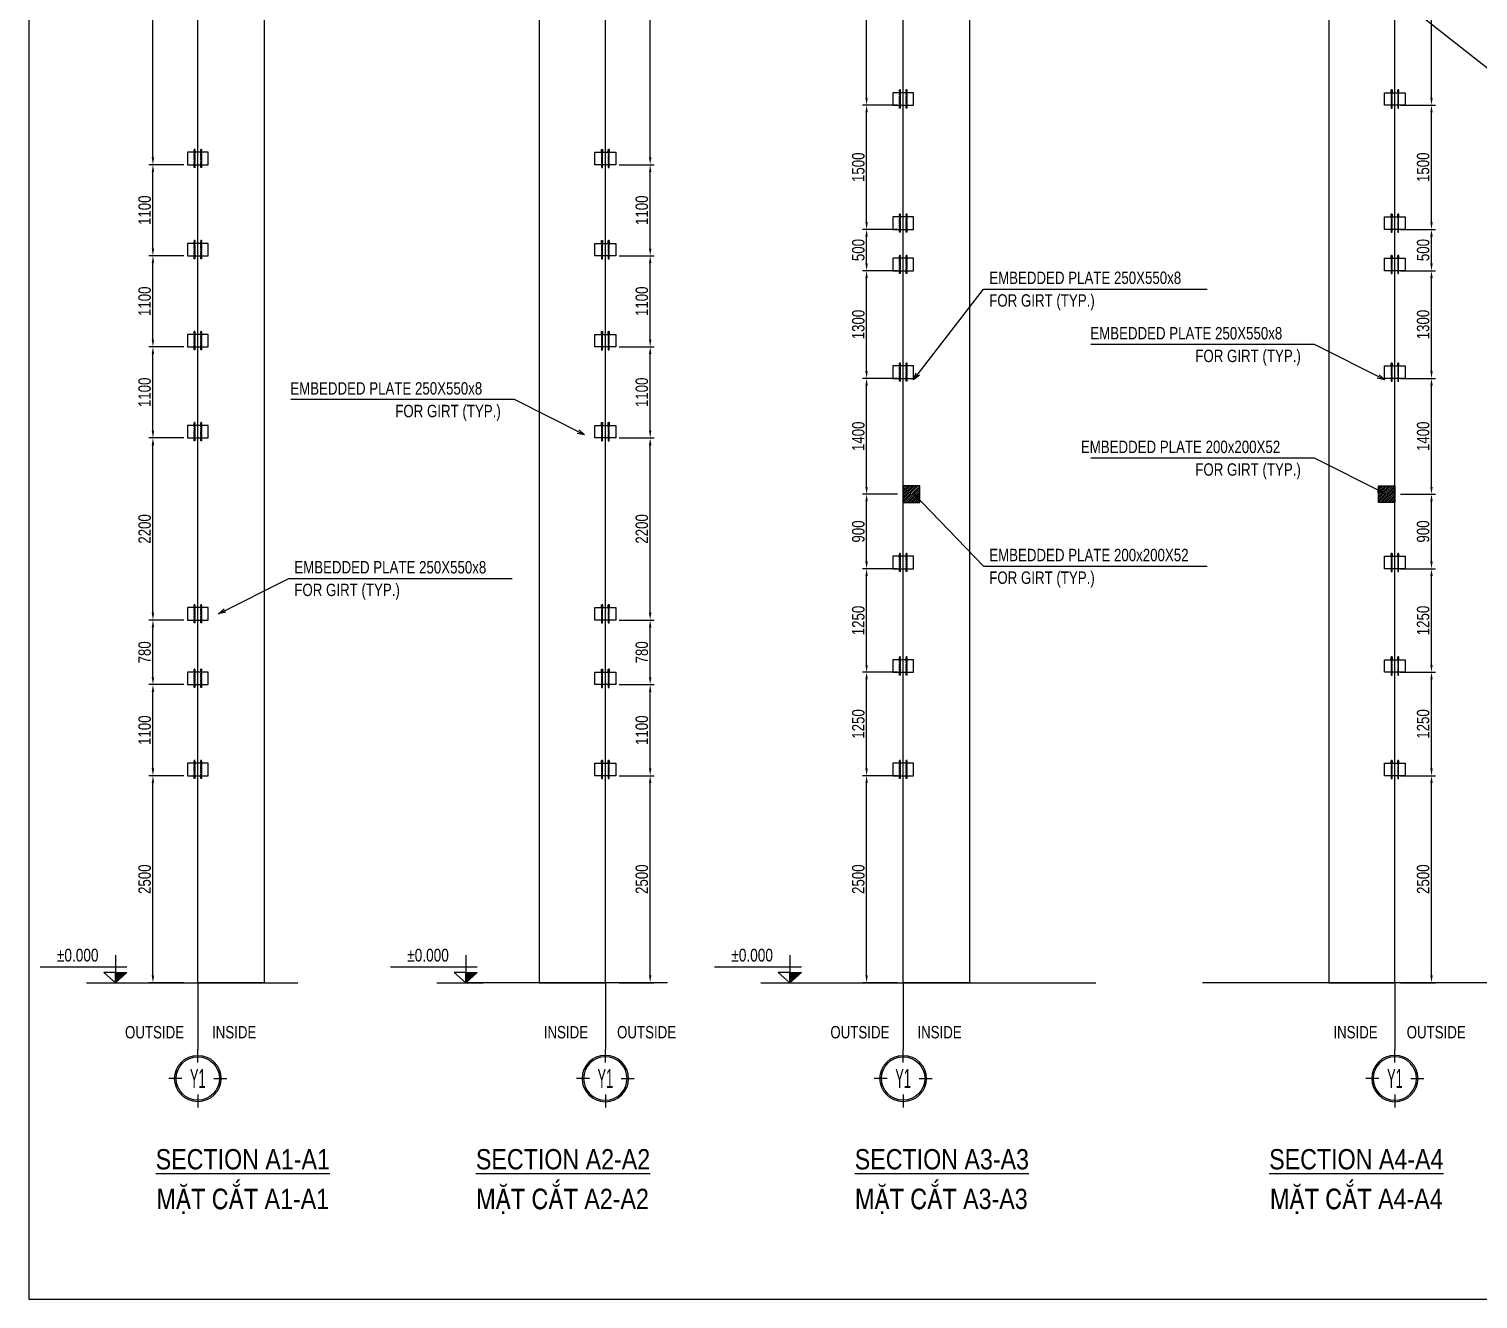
# Model space of a CAD drawing. Header units: millimetres. Extents: x -9238 to 1183474, y -200395 to 125651.
# Drawn here: x 1088140 to 1105646, y -200395 to -185054 of the extents above; entities that cross this region are included whole.
import ezdxf
from ezdxf.enums import TextEntityAlignment as Align

# ---------------------------------------------------------------- set-up
doc = ezdxf.new("R2010")
doc.units = ezdxf.units.MM
doc.header["$LTSCALE"] = 5
doc.header["$PDMODE"] = 35
doc.header["$PDSIZE"] = 5
doc.linetypes.add('CENTER', pattern=[2, 1.25, -0.25, 0.25, -0.25])
doc.linetypes.add('HIDDEN', pattern=[0.375, 0.25, -0.125])
for name, color, linetype in [('10_Steel_QHP', 7, 'Continuous'), ('18_Steel plate_QHP', 140, 'Continuous'), ('1_Gridline_QHP', 251, 'CENTER'), ('23_Rc_QHP', 54, 'Continuous'), ('2_Hidden_QHP', 8, 'HIDDEN'), ('3_Text title_QHP', 10, 'Continuous'), ('4_Text data_QHP', 255, 'Continuous'), ('6_Dim_QHP', 251, 'Continuous'), ('9_Dim_QHP', 7, 'Continuous')]:
    doc.layers.add(name, color=color, linetype=linetype)
doc.styles.add('QHP drawing text', font='Vhelvcb.ttf')
doc.styles.add('VNI', font='vn_vni.shx', dxfattribs={"width": 0.8})
doc.dimstyles.new('QHP 1-50', dxfattribs={"dimscale": 50, "dimtxt": 3, "dimasz": 1.75, "dimexe": 1, "dimexo": 1, "dimgap": 0.5, "dimtad": 1, "dimdec": 0, "dimzin": 0, "dimdsep": 46, "dimtxsty": 'VNI', "dimcen": 4, "dimdle": 1, "dimclrd": 251, "dimclre": 251, "dimclrt": 255, "dimazin": 0, "dimtfac": 1, "dimtdec": 0, "dimtix": 1, "dimtmove": 2, "dimatfit": 3, "dimldrblk": 'OPEN30', "dimfxl": 7.5, "dimfxlon": 1, "dimtolj": 1, "dimtzin": 0, "dimarcsym": 0})

# ---------------------------------------------------------------- blocks, each defined once
blk = doc.blocks.new('Khunug Model')
at = {"layer": 'Defpoints'}
blk.add_lwpolyline([(0, -574.23), (731.17, -574.23), (731.17, 0), (0, 0)], close=True, dxfattribs=at)
at = {"layer": 'Defpoints', "style": 'VNI', "width": 0.8}
blk.add_attdef('X', (52.73, 16.26), '', height=22, dxfattribs=at)
blk = doc.blocks.new('*U3')
blk.add_hatch(color=1).paths.add_polyline_path([(-1, 1.75), (-3, 0), (-3, 1.75)])
at = {"color": 1}
for p, q in [((-16, 2.75), (-3, 2.75)), ((-3, 4.75), (-3, 1.75)), ((-3, 2.75), (-1, 2.75)), ((-8, 0), (0, 0))]:
    blk.add_line(p, q, dxfattribs=at)
blk.add_lwpolyline([(-3, 1.75), (-5, 1.75), (-3, 0)], dxfattribs=at)
blk.add_lwpolyline([(-1, 1.75), (-3, 0), (-3, 1.75)], close=True, dxfattribs=at)
at = {"layer": '4_Text data_QHP', "style": 'VNI', "width": 0.8}
for tag, p in [('CODE', (-9.5, 4.75)), ('(C.H)', (-12.5, 0.75))]:
    blk.add_attdef(tag, text='', height=2.2, dxfattribs=at).set_placement(p, align=Align.MIDDLE_CENTER)
blk = doc.blocks.new('QHP_GRIDLINE_TAG')
at = {"layer": '3_Text title_QHP', "color": 7}
blk.add_circle((0, 0), 3.75, dxfattribs=at)
at = {"layer": '6_Dim_QHP'}
for p, q in [((0, 2.75), (0, 5)), ((-2.75, 0), (-5, 0)), ((2.75, 0), (5, 0)), ((0, -2.75), (0, -5))]:
    blk.add_line(p, q, dxfattribs=at)
blk.add_circle((0, 0), 4, dxfattribs=at)
at = {"layer": '3_Text title_QHP', "style": 'VNI', "width": 0.5}
blk.add_attdef('SYMBOL', text='', height=3.3, dxfattribs=at).set_placement((0, 0), align=Align.MIDDLE_CENTER)
blk = doc.blocks.new('A$C7a43958b')
at = {"color": 6}
for points in [[(-45, 150), (-35, 150), (-35, 185), (-45, 185)], [(35, 150), (45, 150), (45, 185), (35, 185)], [(-45, 0), (-35, 0), (-35, -35), (-45, -35)], [(35, 0), (45, 0), (45, -35), (35, -35)]]:
    blk.add_lwpolyline(points, close=True, dxfattribs=at)
at = {"layer": '18_Steel plate_QHP'}
blk.add_lwpolyline([(-125, 0), (125, 0), (125, 150), (-125, 150)], close=True, dxfattribs=at)
at = {"layer": '1_Gridline_QHP'}
for p, q in [((-40, 190), (-40, -40)), ((40, 190), (40, -40))]:
    blk.add_line(p, q, dxfattribs=at)
at = {"layer": '2_Hidden_QHP'}
for points in [[(-45, -35), (-45, 185), (-35, 185), (-35, -35)], [(35, -35), (35, 185), (45, 185), (45, -35)]]:
    blk.add_lwpolyline(points, close=True, dxfattribs=at)
blk = doc.blocks.new('*D11')
at = {"layer": '9_Dim_QHP', "color": 251, "lineweight": -2, "transparency": 16777216}
for p, q in [((1090013, -194074), (1089588, -194074)), ((1089638, -196486), (1089638, -194161)), ((1090013, -196574), (1089588, -196574))]:
    blk.add_line(p, q, dxfattribs=at)
at = {"layer": '9_Dim_QHP', "color": 251, "transparency": 16777216}
for points in [[(1089623, -194161), (1089653, -194161), (1089638, -194074)], [(1089623, -196486), (1089653, -196486), (1089638, -196574)]]:
    blk.add_solid(points, dxfattribs=at)
at = {"layer": 'Defpoints', "color": 0, "transparency": 16777216}
for p in [(1089638, -194074), (1090180, -194074), (1090180, -196574)]:
    blk.add_point(p, dxfattribs=at)
at = {"layer": '9_Dim_QHP', "color": 255, "transparency": 16777216, "insert": (1089538, -195324), "char_height": 150, "attachment_point": 5, "rotation": 90, "style": 'VNI'}
blk.add_mtext('\\A1;2500', dxfattribs=at)
blk = doc.blocks.new('_Open30')
at = {"lineweight": -2}
for p, q in [((-1, 0.27), (0, 0)), ((0, 0), (-1, -0.27)), ((0, 0), (-1, 0))]:
    blk.add_line(p, q, dxfattribs=at)
blk = doc.blocks.new('*D12')
at = {"layer": '9_Dim_QHP', "color": 251, "lineweight": -2, "transparency": 16777216}
for p, q in [((1090013, -192974), (1089588, -192974)), ((1089638, -193986), (1089638, -193061)), ((1090013, -194074), (1089588, -194074))]:
    blk.add_line(p, q, dxfattribs=at)
at = {"layer": '9_Dim_QHP', "color": 251, "transparency": 16777216}
for points in [[(1089623, -193061), (1089653, -193061), (1089638, -192974)], [(1089623, -193986), (1089653, -193986), (1089638, -194074)]]:
    blk.add_solid(points, dxfattribs=at)
at = {"layer": 'Defpoints', "color": 0, "transparency": 16777216}
for p in [(1089638, -192974), (1090180, -192974), (1090180, -194074)]:
    blk.add_point(p, dxfattribs=at)
at = {"layer": '9_Dim_QHP', "color": 255, "transparency": 16777216, "insert": (1089538, -193524), "char_height": 150, "attachment_point": 5, "rotation": 90, "style": 'VNI'}
blk.add_mtext('\\A1;1100', dxfattribs=at)
blk = doc.blocks.new('*D13')
at = {"layer": '9_Dim_QHP', "color": 251, "lineweight": -2, "transparency": 16777216}
for p, q in [((1090013, -192193), (1089588, -192193)), ((1089638, -192886), (1089638, -192281)), ((1090013, -192974), (1089588, -192974))]:
    blk.add_line(p, q, dxfattribs=at)
at = {"layer": '9_Dim_QHP', "color": 251, "transparency": 16777216}
for points in [[(1089623, -192281), (1089653, -192281), (1089638, -192193)], [(1089623, -192886), (1089653, -192886), (1089638, -192974)]]:
    blk.add_solid(points, dxfattribs=at)
at = {"layer": 'Defpoints', "color": 0, "transparency": 16777216}
for p in [(1089638, -192193), (1090180, -192193), (1090180, -192974)]:
    blk.add_point(p, dxfattribs=at)
at = {"layer": '9_Dim_QHP', "color": 255, "transparency": 16777216, "insert": (1089538, -192584), "char_height": 150, "attachment_point": 5, "rotation": 90, "style": 'VNI'}
blk.add_mtext('\\A1;780', dxfattribs=at)
blk = doc.blocks.new('*D14')
at = {"layer": '9_Dim_QHP', "color": 251, "lineweight": -2, "transparency": 16777216}
for p, q in [((1090013, -189993), (1089588, -189993)), ((1089638, -192106), (1089638, -190081)), ((1090013, -192193), (1089588, -192193))]:
    blk.add_line(p, q, dxfattribs=at)
at = {"layer": '9_Dim_QHP', "color": 251, "transparency": 16777216}
for points in [[(1089623, -190081), (1089653, -190081), (1089638, -189993)], [(1089623, -192106), (1089653, -192106), (1089638, -192193)]]:
    blk.add_solid(points, dxfattribs=at)
at = {"layer": 'Defpoints', "color": 0, "transparency": 16777216}
for p in [(1089638, -189993), (1090180, -189993), (1090180, -192193)]:
    blk.add_point(p, dxfattribs=at)
at = {"layer": '9_Dim_QHP', "color": 255, "transparency": 16777216, "insert": (1089538, -191093), "char_height": 150, "attachment_point": 5, "rotation": 90, "style": 'VNI'}
blk.add_mtext('\\A1;2200', dxfattribs=at)
blk = doc.blocks.new('*D15')
at = {"layer": '9_Dim_QHP', "color": 251, "lineweight": -2, "transparency": 16777216}
for p, q in [((1090013, -188893), (1089588, -188893)), ((1089638, -189906), (1089638, -188981)), ((1090013, -189993), (1089588, -189993))]:
    blk.add_line(p, q, dxfattribs=at)
at = {"layer": '9_Dim_QHP', "color": 251, "transparency": 16777216}
for points in [[(1089623, -188981), (1089653, -188981), (1089638, -188893)], [(1089623, -189906), (1089653, -189906), (1089638, -189993)]]:
    blk.add_solid(points, dxfattribs=at)
at = {"layer": 'Defpoints', "color": 0, "transparency": 16777216}
for p in [(1089638, -188893), (1090180, -188893), (1090180, -189993)]:
    blk.add_point(p, dxfattribs=at)
at = {"layer": '9_Dim_QHP', "color": 255, "transparency": 16777216, "insert": (1089538, -189443), "char_height": 150, "attachment_point": 5, "rotation": 90, "style": 'VNI'}
blk.add_mtext('\\A1;1100', dxfattribs=at)
blk = doc.blocks.new('*D16')
at = {"layer": '9_Dim_QHP', "color": 251, "lineweight": -2, "transparency": 16777216}
for p, q in [((1090013, -187793), (1089588, -187793)), ((1089638, -188806), (1089638, -187881)), ((1090013, -188893), (1089588, -188893))]:
    blk.add_line(p, q, dxfattribs=at)
at = {"layer": '9_Dim_QHP', "color": 251, "transparency": 16777216}
for points in [[(1089623, -187881), (1089653, -187881), (1089638, -187793)], [(1089623, -188806), (1089653, -188806), (1089638, -188893)]]:
    blk.add_solid(points, dxfattribs=at)
at = {"layer": 'Defpoints', "color": 0, "transparency": 16777216}
for p in [(1089638, -187793), (1090180, -187793), (1090180, -188893)]:
    blk.add_point(p, dxfattribs=at)
at = {"layer": '9_Dim_QHP', "color": 255, "transparency": 16777216, "insert": (1089538, -188343), "char_height": 150, "attachment_point": 5, "rotation": 90, "style": 'VNI'}
blk.add_mtext('\\A1;1100', dxfattribs=at)
blk = doc.blocks.new('*D17')
at = {"layer": '9_Dim_QHP', "color": 251, "lineweight": -2, "transparency": 16777216}
for p, q in [((1090013, -186693), (1089588, -186693)), ((1089638, -187706), (1089638, -186781)), ((1090013, -187793), (1089588, -187793))]:
    blk.add_line(p, q, dxfattribs=at)
at = {"layer": '9_Dim_QHP', "color": 251, "transparency": 16777216}
for points in [[(1089623, -186781), (1089653, -186781), (1089638, -186693)], [(1089623, -187706), (1089653, -187706), (1089638, -187793)]]:
    blk.add_solid(points, dxfattribs=at)
at = {"layer": 'Defpoints', "color": 0, "transparency": 16777216}
for p in [(1089638, -186693), (1090180, -186693), (1090180, -187793)]:
    blk.add_point(p, dxfattribs=at)
at = {"layer": '9_Dim_QHP', "color": 255, "transparency": 16777216, "insert": (1089538, -187243), "char_height": 150, "attachment_point": 5, "rotation": 90, "style": 'VNI'}
blk.add_mtext('\\A1;1100', dxfattribs=at)
blk = doc.blocks.new('*D18')
at = {"layer": '9_Dim_QHP', "color": 251, "lineweight": -2, "transparency": 16777216}
for p, q in [((1090013, -181193), (1089588, -181193)), ((1089638, -186606), (1089638, -181281)), ((1090013, -186693), (1089588, -186693))]:
    blk.add_line(p, q, dxfattribs=at)
at = {"layer": '9_Dim_QHP', "color": 251, "transparency": 16777216}
for points in [[(1089623, -181281), (1089653, -181281), (1089638, -181193)], [(1089623, -186606), (1089653, -186606), (1089638, -186693)]]:
    blk.add_solid(points, dxfattribs=at)
at = {"layer": 'Defpoints', "color": 0, "transparency": 16777216}
for p in [(1089638, -181193), (1090180, -181193), (1090180, -186693)]:
    blk.add_point(p, dxfattribs=at)
at = {"layer": '9_Dim_QHP', "color": 255, "transparency": 16777216, "insert": (1089538, -183943), "char_height": 150, "attachment_point": 5, "rotation": 90, "style": 'VNI'}
blk.add_mtext('\\A1;5500', dxfattribs=at)
blk = doc.blocks.new('*D26')
at = {"layer": '9_Dim_QHP', "color": 251, "lineweight": -2, "transparency": 16777216}
for p, q in [((1095270, -194074), (1095695, -194074)), ((1095645, -196486), (1095645, -194161)), ((1095270, -196574), (1095695, -196574))]:
    blk.add_line(p, q, dxfattribs=at)
at = {"layer": '9_Dim_QHP', "color": 251, "transparency": 16777216}
for points in [[(1095631, -194161), (1095660, -194161), (1095645, -194074)], [(1095631, -196486), (1095660, -196486), (1095645, -196574)]]:
    blk.add_solid(points, dxfattribs=at)
at = {"layer": 'Defpoints', "color": 0, "transparency": 16777216}
for p in [(1095103, -194074), (1095645, -194074), (1095103, -196574)]:
    blk.add_point(p, dxfattribs=at)
at = {"layer": '9_Dim_QHP', "color": 255, "transparency": 16777216, "insert": (1095545, -195324), "char_height": 150, "attachment_point": 5, "rotation": 90, "style": 'VNI'}
blk.add_mtext('\\A1;2500', dxfattribs=at)
blk = doc.blocks.new('*D27')
at = {"layer": '9_Dim_QHP', "color": 251, "lineweight": -2, "transparency": 16777216}
for p, q in [((1095270, -192974), (1095695, -192974)), ((1095645, -193986), (1095645, -193061)), ((1095270, -194074), (1095695, -194074))]:
    blk.add_line(p, q, dxfattribs=at)
at = {"layer": '9_Dim_QHP', "color": 251, "transparency": 16777216}
for points in [[(1095631, -193061), (1095660, -193061), (1095645, -192974)], [(1095631, -193986), (1095660, -193986), (1095645, -194074)]]:
    blk.add_solid(points, dxfattribs=at)
at = {"layer": 'Defpoints', "color": 0, "transparency": 16777216}
for p in [(1095103, -192974), (1095645, -192974), (1095103, -194074)]:
    blk.add_point(p, dxfattribs=at)
at = {"layer": '9_Dim_QHP', "color": 255, "transparency": 16777216, "insert": (1095545, -193524), "char_height": 150, "attachment_point": 5, "rotation": 90, "style": 'VNI'}
blk.add_mtext('\\A1;1100', dxfattribs=at)
blk = doc.blocks.new('*D28')
at = {"layer": '9_Dim_QHP', "color": 251, "lineweight": -2, "transparency": 16777216}
for p, q in [((1095270, -192193), (1095695, -192193)), ((1095645, -192886), (1095645, -192281)), ((1095270, -192974), (1095695, -192974))]:
    blk.add_line(p, q, dxfattribs=at)
at = {"layer": '9_Dim_QHP', "color": 251, "transparency": 16777216}
for points in [[(1095631, -192281), (1095660, -192281), (1095645, -192193)], [(1095631, -192886), (1095660, -192886), (1095645, -192974)]]:
    blk.add_solid(points, dxfattribs=at)
at = {"layer": 'Defpoints', "color": 0, "transparency": 16777216}
for p in [(1095103, -192193), (1095645, -192193), (1095103, -192974)]:
    blk.add_point(p, dxfattribs=at)
at = {"layer": '9_Dim_QHP', "color": 255, "transparency": 16777216, "insert": (1095545, -192584), "char_height": 150, "attachment_point": 5, "rotation": 90, "style": 'VNI'}
blk.add_mtext('\\A1;780', dxfattribs=at)
blk = doc.blocks.new('*D29')
at = {"layer": '9_Dim_QHP', "color": 251, "lineweight": -2, "transparency": 16777216}
for p, q in [((1095270, -189993), (1095695, -189993)), ((1095645, -192106), (1095645, -190081)), ((1095270, -192193), (1095695, -192193))]:
    blk.add_line(p, q, dxfattribs=at)
at = {"layer": '9_Dim_QHP', "color": 251, "transparency": 16777216}
for points in [[(1095631, -190081), (1095660, -190081), (1095645, -189993)], [(1095631, -192106), (1095660, -192106), (1095645, -192193)]]:
    blk.add_solid(points, dxfattribs=at)
at = {"layer": 'Defpoints', "color": 0, "transparency": 16777216}
for p in [(1095103, -189993), (1095645, -189993), (1095103, -192193)]:
    blk.add_point(p, dxfattribs=at)
at = {"layer": '9_Dim_QHP', "color": 255, "transparency": 16777216, "insert": (1095545, -191093), "char_height": 150, "attachment_point": 5, "rotation": 90, "style": 'VNI'}
blk.add_mtext('\\A1;2200', dxfattribs=at)
blk = doc.blocks.new('*D30')
at = {"layer": '9_Dim_QHP', "color": 251, "lineweight": -2, "transparency": 16777216}
for p, q in [((1095270, -188893), (1095695, -188893)), ((1095645, -189906), (1095645, -188981)), ((1095270, -189993), (1095695, -189993))]:
    blk.add_line(p, q, dxfattribs=at)
at = {"layer": '9_Dim_QHP', "color": 251, "transparency": 16777216}
for points in [[(1095631, -188981), (1095660, -188981), (1095645, -188893)], [(1095631, -189906), (1095660, -189906), (1095645, -189993)]]:
    blk.add_solid(points, dxfattribs=at)
at = {"layer": 'Defpoints', "color": 0, "transparency": 16777216}
for p in [(1095103, -188893), (1095645, -188893), (1095103, -189993)]:
    blk.add_point(p, dxfattribs=at)
at = {"layer": '9_Dim_QHP', "color": 255, "transparency": 16777216, "insert": (1095545, -189443), "char_height": 150, "attachment_point": 5, "rotation": 90, "style": 'VNI'}
blk.add_mtext('\\A1;1100', dxfattribs=at)
blk = doc.blocks.new('*D31')
at = {"layer": '9_Dim_QHP', "color": 251, "lineweight": -2, "transparency": 16777216}
for p, q in [((1095270, -187793), (1095695, -187793)), ((1095645, -188806), (1095645, -187881)), ((1095270, -188893), (1095695, -188893))]:
    blk.add_line(p, q, dxfattribs=at)
at = {"layer": '9_Dim_QHP', "color": 251, "transparency": 16777216}
for points in [[(1095631, -187881), (1095660, -187881), (1095645, -187793)], [(1095631, -188806), (1095660, -188806), (1095645, -188893)]]:
    blk.add_solid(points, dxfattribs=at)
at = {"layer": 'Defpoints', "color": 0, "transparency": 16777216}
for p in [(1095103, -187793), (1095645, -187793), (1095103, -188893)]:
    blk.add_point(p, dxfattribs=at)
at = {"layer": '9_Dim_QHP', "color": 255, "transparency": 16777216, "insert": (1095545, -188343), "char_height": 150, "attachment_point": 5, "rotation": 90, "style": 'VNI'}
blk.add_mtext('\\A1;1100', dxfattribs=at)
blk = doc.blocks.new('*D32')
at = {"layer": '9_Dim_QHP', "color": 251, "lineweight": -2, "transparency": 16777216}
for p, q in [((1095270, -186693), (1095695, -186693)), ((1095645, -187706), (1095645, -186781)), ((1095270, -187793), (1095695, -187793))]:
    blk.add_line(p, q, dxfattribs=at)
at = {"layer": '9_Dim_QHP', "color": 251, "transparency": 16777216}
for points in [[(1095631, -186781), (1095660, -186781), (1095645, -186693)], [(1095631, -187706), (1095660, -187706), (1095645, -187793)]]:
    blk.add_solid(points, dxfattribs=at)
at = {"layer": 'Defpoints', "color": 0, "transparency": 16777216}
for p in [(1095103, -186693), (1095645, -186693), (1095103, -187793)]:
    blk.add_point(p, dxfattribs=at)
at = {"layer": '9_Dim_QHP', "color": 255, "transparency": 16777216, "insert": (1095545, -187243), "char_height": 150, "attachment_point": 5, "rotation": 90, "style": 'VNI'}
blk.add_mtext('\\A1;1100', dxfattribs=at)
blk = doc.blocks.new('*D33')
at = {"layer": '9_Dim_QHP', "color": 251, "lineweight": -2, "transparency": 16777216}
for p, q in [((1095270, -181193), (1095695, -181193)), ((1095645, -186606), (1095645, -181281)), ((1095270, -186693), (1095695, -186693))]:
    blk.add_line(p, q, dxfattribs=at)
at = {"layer": '9_Dim_QHP', "color": 251, "transparency": 16777216}
for points in [[(1095631, -181281), (1095660, -181281), (1095645, -181193)], [(1095631, -186606), (1095660, -186606), (1095645, -186693)]]:
    blk.add_solid(points, dxfattribs=at)
at = {"layer": 'Defpoints', "color": 0, "transparency": 16777216}
for p in [(1095103, -181193), (1095645, -181193), (1095103, -186693)]:
    blk.add_point(p, dxfattribs=at)
at = {"layer": '9_Dim_QHP', "color": 255, "transparency": 16777216, "insert": (1095545, -183943), "char_height": 150, "attachment_point": 5, "rotation": 90, "style": 'VNI'}
blk.add_mtext('\\A1;5500', dxfattribs=at)
blk = doc.blocks.new('*D41')
at = {"layer": '9_Dim_QHP', "color": 251, "lineweight": -2, "transparency": 16777216}
for p, q in [((1098635, -194074), (1098210, -194074)), ((1098260, -196486), (1098260, -194161)), ((1098635, -196574), (1098210, -196574))]:
    blk.add_line(p, q, dxfattribs=at)
at = {"layer": '9_Dim_QHP', "color": 251, "transparency": 16777216}
for points in [[(1098245, -194161), (1098274, -194161), (1098260, -194074)], [(1098245, -196486), (1098274, -196486), (1098260, -196574)]]:
    blk.add_solid(points, dxfattribs=at)
at = {"layer": 'Defpoints', "color": 0, "transparency": 16777216}
for p in [(1098260, -194074), (1098701, -194074), (1098701, -196574)]:
    blk.add_point(p, dxfattribs=at)
at = {"layer": '9_Dim_QHP', "color": 255, "transparency": 16777216, "insert": (1098160, -195324), "char_height": 150, "attachment_point": 5, "rotation": 90, "style": 'VNI'}
blk.add_mtext('\\A1;2500', dxfattribs=at)
blk = doc.blocks.new('*D42')
at = {"layer": '9_Dim_QHP', "color": 251, "lineweight": -2, "transparency": 16777216}
for p, q in [((1098635, -192824), (1098210, -192824)), ((1098260, -193986), (1098260, -192911)), ((1098635, -194074), (1098210, -194074))]:
    blk.add_line(p, q, dxfattribs=at)
at = {"layer": '9_Dim_QHP', "color": 251, "transparency": 16777216}
for points in [[(1098245, -192911), (1098274, -192911), (1098260, -192824)], [(1098245, -193986), (1098274, -193986), (1098260, -194074)]]:
    blk.add_solid(points, dxfattribs=at)
at = {"layer": 'Defpoints', "color": 0, "transparency": 16777216}
for p in [(1098260, -192824), (1098701, -192824), (1098701, -194074)]:
    blk.add_point(p, dxfattribs=at)
at = {"layer": '9_Dim_QHP', "color": 255, "transparency": 16777216, "insert": (1098160, -193449), "char_height": 150, "attachment_point": 5, "rotation": 90, "style": 'VNI'}
blk.add_mtext('\\A1;1250', dxfattribs=at)
blk = doc.blocks.new('*D43')
at = {"layer": '9_Dim_QHP', "color": 251, "lineweight": -2, "transparency": 16777216}
for p, q in [((1098635, -191574), (1098210, -191574)), ((1098260, -192736), (1098260, -191661)), ((1098635, -192824), (1098210, -192824))]:
    blk.add_line(p, q, dxfattribs=at)
at = {"layer": '9_Dim_QHP', "color": 251, "transparency": 16777216}
for points in [[(1098245, -191661), (1098274, -191661), (1098260, -191574)], [(1098245, -192736), (1098274, -192736), (1098260, -192824)]]:
    blk.add_solid(points, dxfattribs=at)
at = {"layer": 'Defpoints', "color": 0, "transparency": 16777216}
for p in [(1098260, -191574), (1098701, -191574), (1098701, -192824)]:
    blk.add_point(p, dxfattribs=at)
at = {"layer": '9_Dim_QHP', "color": 255, "transparency": 16777216, "insert": (1098160, -192199), "char_height": 150, "attachment_point": 5, "rotation": 90, "style": 'VNI'}
blk.add_mtext('\\A1;1250', dxfattribs=at)
blk = doc.blocks.new('*D44')
at = {"layer": '9_Dim_QHP', "color": 251, "lineweight": -2, "transparency": 16777216}
for p, q in [((1098635, -190674), (1098210, -190674)), ((1098260, -191486), (1098260, -190761)), ((1098635, -191574), (1098210, -191574))]:
    blk.add_line(p, q, dxfattribs=at)
at = {"layer": '9_Dim_QHP', "color": 251, "transparency": 16777216}
for points in [[(1098245, -190761), (1098274, -190761), (1098260, -190674)], [(1098245, -191486), (1098274, -191486), (1098260, -191574)]]:
    blk.add_solid(points, dxfattribs=at)
at = {"layer": 'Defpoints', "color": 0, "transparency": 16777216}
for p in [(1098260, -190674), (1098701, -190674), (1098701, -191574)]:
    blk.add_point(p, dxfattribs=at)
at = {"layer": '9_Dim_QHP', "color": 255, "transparency": 16777216, "insert": (1098160, -191124), "char_height": 150, "attachment_point": 5, "rotation": 90, "style": 'VNI'}
blk.add_mtext('\\A1;900', dxfattribs=at)
blk = doc.blocks.new('*D45')
at = {"layer": '9_Dim_QHP', "color": 251, "lineweight": -2, "transparency": 16777216}
for p, q in [((1098635, -189274), (1098210, -189274)), ((1098260, -190586), (1098260, -189361)), ((1098635, -190674), (1098210, -190674))]:
    blk.add_line(p, q, dxfattribs=at)
at = {"layer": '9_Dim_QHP', "color": 251, "transparency": 16777216}
for points in [[(1098245, -189361), (1098274, -189361), (1098260, -189274)], [(1098245, -190586), (1098274, -190586), (1098260, -190674)]]:
    blk.add_solid(points, dxfattribs=at)
at = {"layer": 'Defpoints', "color": 0, "transparency": 16777216}
for p in [(1098260, -189274), (1098701, -189274), (1098701, -190674)]:
    blk.add_point(p, dxfattribs=at)
at = {"layer": '9_Dim_QHP', "color": 255, "transparency": 16777216, "insert": (1098160, -189974), "char_height": 150, "attachment_point": 5, "rotation": 90, "style": 'VNI'}
blk.add_mtext('\\A1;1400', dxfattribs=at)
blk = doc.blocks.new('*D46')
at = {"layer": '9_Dim_QHP', "color": 251, "lineweight": -2, "transparency": 16777216}
for p, q in [((1098635, -187974), (1098210, -187974)), ((1098260, -189186), (1098260, -188061)), ((1098635, -189274), (1098210, -189274))]:
    blk.add_line(p, q, dxfattribs=at)
at = {"layer": '9_Dim_QHP', "color": 251, "transparency": 16777216}
for points in [[(1098245, -188061), (1098274, -188061), (1098260, -187974)], [(1098245, -189186), (1098274, -189186), (1098260, -189274)]]:
    blk.add_solid(points, dxfattribs=at)
at = {"layer": 'Defpoints', "color": 0, "transparency": 16777216}
for p in [(1098260, -187974), (1098701, -187974), (1098701, -189274)]:
    blk.add_point(p, dxfattribs=at)
at = {"layer": '9_Dim_QHP', "color": 255, "transparency": 16777216, "insert": (1098160, -188624), "char_height": 150, "attachment_point": 5, "rotation": 90, "style": 'VNI'}
blk.add_mtext('\\A1;1300', dxfattribs=at)
blk = doc.blocks.new('*D47')
at = {"layer": '9_Dim_QHP', "color": 251, "lineweight": -2, "transparency": 16777216}
for p, q in [((1098635, -187474), (1098210, -187474)), ((1098260, -187886), (1098260, -187561)), ((1098635, -187974), (1098210, -187974))]:
    blk.add_line(p, q, dxfattribs=at)
at = {"layer": '9_Dim_QHP', "color": 251, "transparency": 16777216}
for points in [[(1098245, -187561), (1098274, -187561), (1098260, -187474)], [(1098245, -187886), (1098274, -187886), (1098260, -187974)]]:
    blk.add_solid(points, dxfattribs=at)
at = {"layer": 'Defpoints', "color": 0, "transparency": 16777216}
for p in [(1098260, -187474), (1098701, -187474), (1098701, -187974)]:
    blk.add_point(p, dxfattribs=at)
at = {"layer": '9_Dim_QHP', "color": 255, "transparency": 16777216, "insert": (1098160, -187724), "char_height": 150, "attachment_point": 5, "rotation": 90, "style": 'VNI'}
blk.add_mtext('\\A1;500', dxfattribs=at)
blk = doc.blocks.new('*D48')
at = {"layer": '9_Dim_QHP', "color": 251, "lineweight": -2, "transparency": 16777216}
for p, q in [((1098635, -185974), (1098210, -185974)), ((1098260, -187386), (1098260, -186061)), ((1098635, -187474), (1098210, -187474))]:
    blk.add_line(p, q, dxfattribs=at)
at = {"layer": '9_Dim_QHP', "color": 251, "transparency": 16777216}
for points in [[(1098245, -186061), (1098274, -186061), (1098260, -185974)], [(1098245, -187386), (1098274, -187386), (1098260, -187474)]]:
    blk.add_solid(points, dxfattribs=at)
at = {"layer": 'Defpoints', "color": 0, "transparency": 16777216}
for p in [(1098260, -185974), (1098701, -185974), (1098701, -187474)]:
    blk.add_point(p, dxfattribs=at)
at = {"layer": '9_Dim_QHP', "color": 255, "transparency": 16777216, "insert": (1098160, -186724), "char_height": 150, "attachment_point": 5, "rotation": 90, "style": 'VNI'}
blk.add_mtext('\\A1;1500', dxfattribs=at)
blk = doc.blocks.new('*D49')
at = {"layer": '9_Dim_QHP', "color": 251, "lineweight": -2, "transparency": 16777216}
for p, q in [((1098635, -181474), (1098210, -181474)), ((1098260, -185886), (1098260, -181561)), ((1098635, -185974), (1098210, -185974))]:
    blk.add_line(p, q, dxfattribs=at)
at = {"layer": '9_Dim_QHP', "color": 251, "transparency": 16777216}
for points in [[(1098245, -181561), (1098274, -181561), (1098260, -181474)], [(1098245, -185886), (1098274, -185886), (1098260, -185974)]]:
    blk.add_solid(points, dxfattribs=at)
at = {"layer": 'Defpoints', "color": 0, "transparency": 16777216}
for p in [(1098260, -181474), (1098701, -181474), (1098701, -185974)]:
    blk.add_point(p, dxfattribs=at)
at = {"layer": '9_Dim_QHP', "color": 255, "transparency": 16777216, "insert": (1098160, -183724), "char_height": 150, "attachment_point": 5, "rotation": 90, "style": 'VNI'}
blk.add_mtext('\\A1;4500', dxfattribs=at)
blk = doc.blocks.new('*D56')
at = {"layer": '9_Dim_QHP', "color": 251, "lineweight": -2, "transparency": 16777216}
for p, q in [((1104709, -194074), (1105134, -194074)), ((1105084, -196486), (1105084, -194161)), ((1104709, -196574), (1105134, -196574))]:
    blk.add_line(p, q, dxfattribs=at)
at = {"layer": '9_Dim_QHP', "color": 251, "transparency": 16777216}
for points in [[(1105070, -194161), (1105099, -194161), (1105084, -194074)], [(1105070, -196486), (1105099, -196486), (1105084, -196574)]]:
    blk.add_solid(points, dxfattribs=at)
at = {"layer": 'Defpoints', "color": 0, "transparency": 16777216}
for p in [(1104643, -194074), (1105084, -194074), (1104643, -196574)]:
    blk.add_point(p, dxfattribs=at)
at = {"layer": '9_Dim_QHP', "color": 255, "transparency": 16777216, "insert": (1104984, -195324), "char_height": 150, "attachment_point": 5, "rotation": 90, "style": 'VNI'}
blk.add_mtext('\\A1;2500', dxfattribs=at)
blk = doc.blocks.new('*D57')
at = {"layer": '9_Dim_QHP', "color": 251, "lineweight": -2, "transparency": 16777216}
for p, q in [((1104709, -192824), (1105134, -192824)), ((1105084, -193986), (1105084, -192911)), ((1104709, -194074), (1105134, -194074))]:
    blk.add_line(p, q, dxfattribs=at)
at = {"layer": '9_Dim_QHP', "color": 251, "transparency": 16777216}
for points in [[(1105070, -192911), (1105099, -192911), (1105084, -192824)], [(1105070, -193986), (1105099, -193986), (1105084, -194074)]]:
    blk.add_solid(points, dxfattribs=at)
at = {"layer": 'Defpoints', "color": 0, "transparency": 16777216}
for p in [(1104643, -192824), (1105084, -192824), (1104643, -194074)]:
    blk.add_point(p, dxfattribs=at)
at = {"layer": '9_Dim_QHP', "color": 255, "transparency": 16777216, "insert": (1104984, -193449), "char_height": 150, "attachment_point": 5, "rotation": 90, "style": 'VNI'}
blk.add_mtext('\\A1;1250', dxfattribs=at)
blk = doc.blocks.new('*D58')
at = {"layer": '9_Dim_QHP', "color": 251, "lineweight": -2, "transparency": 16777216}
for p, q in [((1104709, -191574), (1105134, -191574)), ((1105084, -192736), (1105084, -191661)), ((1104709, -192824), (1105134, -192824))]:
    blk.add_line(p, q, dxfattribs=at)
at = {"layer": '9_Dim_QHP', "color": 251, "transparency": 16777216}
for points in [[(1105070, -191661), (1105099, -191661), (1105084, -191574)], [(1105070, -192736), (1105099, -192736), (1105084, -192824)]]:
    blk.add_solid(points, dxfattribs=at)
at = {"layer": 'Defpoints', "color": 0, "transparency": 16777216}
for p in [(1104643, -191574), (1105084, -191574), (1104643, -192824)]:
    blk.add_point(p, dxfattribs=at)
at = {"layer": '9_Dim_QHP', "color": 255, "transparency": 16777216, "insert": (1104984, -192199), "char_height": 150, "attachment_point": 5, "rotation": 90, "style": 'VNI'}
blk.add_mtext('\\A1;1250', dxfattribs=at)
blk = doc.blocks.new('*D59')
at = {"layer": '9_Dim_QHP', "color": 251, "lineweight": -2, "transparency": 16777216}
for p, q in [((1104709, -190674), (1105134, -190674)), ((1105084, -191486), (1105084, -190761)), ((1104709, -191574), (1105134, -191574))]:
    blk.add_line(p, q, dxfattribs=at)
at = {"layer": '9_Dim_QHP', "color": 251, "transparency": 16777216}
for points in [[(1105070, -190761), (1105099, -190761), (1105084, -190674)], [(1105070, -191486), (1105099, -191486), (1105084, -191574)]]:
    blk.add_solid(points, dxfattribs=at)
at = {"layer": 'Defpoints', "color": 0, "transparency": 16777216}
for p in [(1104643, -190674), (1105084, -190674), (1104643, -191574)]:
    blk.add_point(p, dxfattribs=at)
at = {"layer": '9_Dim_QHP', "color": 255, "transparency": 16777216, "insert": (1104984, -191124), "char_height": 150, "attachment_point": 5, "rotation": 90, "style": 'VNI'}
blk.add_mtext('\\A1;900', dxfattribs=at)
blk = doc.blocks.new('*D60')
at = {"layer": '9_Dim_QHP', "color": 251, "lineweight": -2, "transparency": 16777216}
for p, q in [((1104709, -189274), (1105134, -189274)), ((1105084, -190586), (1105084, -189361)), ((1104709, -190674), (1105134, -190674))]:
    blk.add_line(p, q, dxfattribs=at)
at = {"layer": '9_Dim_QHP', "color": 251, "transparency": 16777216}
for points in [[(1105070, -189361), (1105099, -189361), (1105084, -189274)], [(1105070, -190586), (1105099, -190586), (1105084, -190674)]]:
    blk.add_solid(points, dxfattribs=at)
at = {"layer": 'Defpoints', "color": 0, "transparency": 16777216}
for p in [(1104643, -189274), (1105084, -189274), (1104643, -190674)]:
    blk.add_point(p, dxfattribs=at)
at = {"layer": '9_Dim_QHP', "color": 255, "transparency": 16777216, "insert": (1104984, -189974), "char_height": 150, "attachment_point": 5, "rotation": 90, "style": 'VNI'}
blk.add_mtext('\\A1;1400', dxfattribs=at)
blk = doc.blocks.new('*D61')
at = {"layer": '9_Dim_QHP', "color": 251, "lineweight": -2, "transparency": 16777216}
for p, q in [((1104709, -187974), (1105134, -187974)), ((1105084, -189186), (1105084, -188061)), ((1104709, -189274), (1105134, -189274))]:
    blk.add_line(p, q, dxfattribs=at)
at = {"layer": '9_Dim_QHP', "color": 251, "transparency": 16777216}
for points in [[(1105070, -188061), (1105099, -188061), (1105084, -187974)], [(1105070, -189186), (1105099, -189186), (1105084, -189274)]]:
    blk.add_solid(points, dxfattribs=at)
at = {"layer": 'Defpoints', "color": 0, "transparency": 16777216}
for p in [(1104643, -187974), (1105084, -187974), (1104643, -189274)]:
    blk.add_point(p, dxfattribs=at)
at = {"layer": '9_Dim_QHP', "color": 255, "transparency": 16777216, "insert": (1104984, -188624), "char_height": 150, "attachment_point": 5, "rotation": 90, "style": 'VNI'}
blk.add_mtext('\\A1;1300', dxfattribs=at)
blk = doc.blocks.new('*D62')
at = {"layer": '9_Dim_QHP', "color": 251, "lineweight": -2, "transparency": 16777216}
for p, q in [((1104709, -187474), (1105134, -187474)), ((1105084, -187886), (1105084, -187561)), ((1104709, -187974), (1105134, -187974))]:
    blk.add_line(p, q, dxfattribs=at)
at = {"layer": '9_Dim_QHP', "color": 251, "transparency": 16777216}
for points in [[(1105070, -187561), (1105099, -187561), (1105084, -187474)], [(1105070, -187886), (1105099, -187886), (1105084, -187974)]]:
    blk.add_solid(points, dxfattribs=at)
at = {"layer": 'Defpoints', "color": 0, "transparency": 16777216}
for p in [(1104643, -187474), (1105084, -187474), (1104643, -187974)]:
    blk.add_point(p, dxfattribs=at)
at = {"layer": '9_Dim_QHP', "color": 255, "transparency": 16777216, "insert": (1104984, -187724), "char_height": 150, "attachment_point": 5, "rotation": 90, "style": 'VNI'}
blk.add_mtext('\\A1;500', dxfattribs=at)
blk = doc.blocks.new('*D63')
at = {"layer": '9_Dim_QHP', "color": 251, "lineweight": -2, "transparency": 16777216}
for p, q in [((1104709, -185974), (1105134, -185974)), ((1105084, -187386), (1105084, -186061)), ((1104709, -187474), (1105134, -187474))]:
    blk.add_line(p, q, dxfattribs=at)
at = {"layer": '9_Dim_QHP', "color": 251, "transparency": 16777216}
for points in [[(1105070, -186061), (1105099, -186061), (1105084, -185974)], [(1105070, -187386), (1105099, -187386), (1105084, -187474)]]:
    blk.add_solid(points, dxfattribs=at)
at = {"layer": 'Defpoints', "color": 0, "transparency": 16777216}
for p in [(1104643, -185974), (1105084, -185974), (1104643, -187474)]:
    blk.add_point(p, dxfattribs=at)
at = {"layer": '9_Dim_QHP', "color": 255, "transparency": 16777216, "insert": (1104984, -186724), "char_height": 150, "attachment_point": 5, "rotation": 90, "style": 'VNI'}
blk.add_mtext('\\A1;1500', dxfattribs=at)
blk = doc.blocks.new('*D64')
at = {"layer": '9_Dim_QHP', "color": 251, "lineweight": -2, "transparency": 16777216}
for p, q in [((1104709, -181474), (1105134, -181474)), ((1105084, -185886), (1105084, -181561)), ((1104709, -185974), (1105134, -185974))]:
    blk.add_line(p, q, dxfattribs=at)
at = {"layer": '9_Dim_QHP', "color": 251, "transparency": 16777216}
for points in [[(1105070, -181561), (1105099, -181561), (1105084, -181474)], [(1105070, -185886), (1105099, -185886), (1105084, -185974)]]:
    blk.add_solid(points, dxfattribs=at)
at = {"layer": 'Defpoints', "color": 0, "transparency": 16777216}
for p in [(1104643, -181474), (1105084, -181474), (1104643, -185974)]:
    blk.add_point(p, dxfattribs=at)
at = {"layer": '9_Dim_QHP', "color": 255, "transparency": 16777216, "insert": (1104984, -183724), "char_height": 150, "attachment_point": 5, "rotation": 90, "style": 'VNI'}
blk.add_mtext('\\A1;4500', dxfattribs=at)

msp = doc.modelspace()

# ---------------------------------------------------------------- hatches: boundary and pattern name
at = {"layer": '18_Steel plate_QHP'}
h = msp.add_hatch(dxfattribs=at)
h.set_pattern_fill('ANSI31', color=2, scale=5)
h.set_pattern_definition([(45, (-4218.634, 0), (-11.22532015, 11.22532015), [])])
h.paths.add_polyline_path([(1098701.3, -190773.8), (1098901.3, -190773.8), (1098901.3, -190573.8), (1098701.3, -190573.8)])
h = msp.add_hatch(dxfattribs=at)
h.set_pattern_fill('ANSI31', color=2, scale=5)
h.set_pattern_definition([(45, (-7282.682, 0), (-11.22532015, 11.22532015), [])])
h.paths.add_polyline_path([(1104642.7, -190773.8), (1104442.7, -190773.8), (1104442.7, -190573.8), (1104642.7, -190573.8)])

# ---------------------------------------------------------------- linework, layer by layer
msp.add_lwpolyline([(1088140.5, -171683.7), (1124698.9, -200395.2)])
at = {"layer": '18_Steel plate_QHP', "color": 2}
for points in [[(1098701.3, -190773.8), (1098901.3, -190773.8), (1098901.3, -190573.8), (1098701.3, -190573.8)], [(1104642.7, -190773.8), (1104442.7, -190773.8), (1104442.7, -190573.8), (1104642.7, -190573.8)]]:
    msp.add_lwpolyline(points, close=True, dxfattribs=at)
at = {"layer": '1_Gridline_QHP'}
for p, q in [((1089184.2, -196573.8), (1091393.8, -196573.8)), ((1090179.9, -196573.8), (1090179.9, -197381.6)), ((1095853, -196573.8), (1093416.5, -196573.8)), ((1095103.5, -196573.8), (1095103.5, -197381.6)), ((1097332.1, -196573.8), (1101028, -196573.8)), ((1098701.3, -196573.8), (1098701.3, -197381.6)), ((1106011.9, -196573.8), (1102316, -196573.8)), ((1104642.7, -196573.8), (1104642.7, -197381.6))]:
    msp.add_line(p, q, dxfattribs=at)
at = {"layer": '23_Rc_QHP'}
for points in [[(1090179.9, -172793.8), (1090979.9, -172793.8), (1090979.9, -196573.8), (1090179.9, -196573.8)], [(1095103.5, -172793.8), (1094303.5, -172793.8), (1094303.5, -196573.8), (1095103.5, -196573.8)], [(1098701.3, -172793.8), (1099501.3, -172793.8), (1099501.3, -196573.8), (1098701.3, -196573.8)], [(1104642.7, -172793.8), (1103842.7, -172793.8), (1103842.7, -196573.8), (1104642.7, -196573.8)]]:
    msp.add_lwpolyline(points, close=True, dxfattribs=at)

# ---------------------------------------------------------------- block references
at = {"xscale": 50, "yscale": 50, "zscale": 50}
msp.add_blockref('Khunug Model', (1088140.5, -171683.7), dxfattribs=at)
for p in [(1098701.3, -185973.8), (1090179.9, -186693.4), (1098701.3, -187473.8), (1090179.9, -187793.4), (1098701.3, -187973.8), (1090179.9, -188893.4), (1098701.3, -189273.8), (1090179.9, -189993.4), (1098701.3, -191573.8), (1090179.9, -192193.4), (1098701.3, -192823.8), (1090179.9, -192973.8), (1090179.9, -194073.8), (1098701.3, -194073.8)]:
    msp.add_blockref('A$C7a43958b', p)
at = {"xscale": -1}
for p in [(1104642.7, -185973.8), (1095103.5, -186693.4), (1104642.7, -187473.8), (1095103.5, -187793.4), (1104642.7, -187973.8), (1095103.5, -188893.4), (1104642.7, -189273.8), (1095103.5, -189993.4), (1104642.7, -191573.8), (1095103.5, -192193.4), (1104642.7, -192823.8), (1095103.5, -192973.8), (1095103.5, -194073.8), (1104642.7, -194073.8)]:
    msp.add_blockref('A$C7a43958b', p, dxfattribs=at)
at = {"xscale": 70, "yscale": 70, "zscale": 70}
for p in [(1090179.9, -197731.6), (1098701.3, -197731.6)]:
    msp.add_blockref('QHP_GRIDLINE_TAG', p, dxfattribs=at).add_auto_attribs({'SYMBOL': 'Y1'})
ref = msp.add_blockref('QHP_GRIDLINE_TAG', (1095103.5, -197731.6), dxfattribs=dict(xscale=-70, yscale=70, zscale=70))
ref.add_attrib('SYMBOL', 'Y1', dxfattribs={"layer": '3_Text title_QHP', "height": 231, "style": 'VNI', "width": 0.5}).set_placement((1095103.5, -197731.6), align=Align.MIDDLE_CENTER)
ref = msp.add_blockref('QHP_GRIDLINE_TAG', (1104642.7, -197731.6), dxfattribs=dict(xscale=-70, yscale=70, zscale=70))
ref.add_attrib('SYMBOL', 'Y1', dxfattribs={"layer": '3_Text title_QHP', "height": 231, "style": 'VNI', "width": 0.5}).set_placement((1104642.7, -197731.6), align=Align.MIDDLE_CENTER)
at = {"layer": '10_Steel_QHP'}
ref = msp.add_blockref('*U3', (1089394.2, -196573.8), dxfattribs=dict(at, xscale=70, yscale=70, zscale=70))
ref.add_attrib('CODE', '%%P0.000', dxfattribs={"layer": '4_Text data_QHP', "height": 154, "style": 'VNI', "width": 0.8}).set_placement((1088729.2, -196241.3), align=Align.MIDDLE_CENTER)
ref = msp.add_blockref('*U3', (1093626.5, -196573.8), dxfattribs=dict(at, xscale=70, yscale=70, zscale=70))
ref.add_attrib('CODE', '%%P0.000', dxfattribs={"layer": '4_Text data_QHP', "height": 154, "style": 'VNI', "width": 0.8}).set_placement((1092961.5, -196241.3), align=Align.MIDDLE_CENTER)
ref = msp.add_blockref('*U3', (1097542.1, -196573.8), dxfattribs=dict(at, xscale=70, yscale=70, zscale=70))
ref.add_attrib('CODE', '%%P0.000', dxfattribs={"layer": '4_Text data_QHP', "height": 154, "style": 'VNI', "width": 0.8}).set_placement((1096877.1, -196241.3), align=Align.MIDDLE_CENTER)

# ---------------------------------------------------------------- texts
at = {"layer": '3_Text title_QHP', "style": 'VNI', "width": 0.8}
for s, p in [('OUTSIDE', (1089300.7, -197247)), ('INSIDE', (1090352.1, -197247)), ('INSIDE', (1094359.9, -197247)), ('OUTSIDE', (1095245.5, -197247)), ('OUTSIDE', (1097822.1, -197247)), ('INSIDE', (1098873.5, -197247)), ('INSIDE', (1103899.1, -197247)), ('OUTSIDE', (1104784.7, -197247))]:
    msp.add_text(s, height=150, dxfattribs=at).set_placement(p)
at = {"layer": '3_Text title_QHP', "ltscale": 0.13, "style": 'QHP drawing text'}
for s, p in [('%%USECTION A1-A1', (1090723.9, -198706.8)), ('%%USECTION A2-A2', (1094592.8, -198706.8)), ('%%USECTION A3-A3', (1099169.1, -198706.8)), ('%%USECTION A4-A4', (1104176.2, -198706.8)), ('MAËT CAÉT A1-A1', (1090723.9, -199186)), ('MAËT CAÉT A2-A2', (1094586.9, -199186)), ('MAËT CAÉT A3-A3', (1099163.2, -199186)), ('MAËT CAÉT A4-A4', (1104176.2, -199186))]:
    msp.add_text(s, height=245, dxfattribs=at).set_placement(p, align=Align.MIDDLE_CENTER)
at = {"layer": '4_Text data_QHP', "color": 7, "style": 'VNI', "width": 0.8}
for s, p in [('EMBEDDED PLATE 250X550x8', (1099741.5, -188134.3)), ('FOR GIRT (TYP.)', (1099741.5, -188407.9)), ('EMBEDDED PLATE 250X550x8', (1100962.5, -188803.9)), ('FOR GIRT (TYP.)', (1102231.1, -189077.5)), ('EMBEDDED PLATE 250X550x8', (1091297.2, -189470)), ('FOR GIRT (TYP.)', (1092565.7, -189743.6)), ('EMBEDDED PLATE 200x200X52', (1100848.2, -190176.4)), ('FOR GIRT (TYP.)', (1102231.1, -190450)), ('EMBEDDED PLATE 200x200X52', (1099741.5, -191483)), ('EMBEDDED PLATE 250X550x8', (1091346.2, -191630.5)), ('FOR GIRT (TYP.)', (1099741.5, -191756.6)), ('FOR GIRT (TYP.)', (1091346.2, -191904.1))]:
    msp.add_text(s, height=150, dxfattribs=at).set_placement(p)

# ---------------------------------------------------------------- dimensions: what is measured, and where the dimension line sits
at = {"layer": '9_Dim_QHP'}
for base, p1, p2, picture, middle in [((1089638, -181193.4), (1090179.9, -186693.4), (1090179.9, -181193.4), '*D18', (1089538, -183943.4)), ((1095645.3, -181193.4), (1095103.5, -186693.4), (1095103.5, -181193.4), '*D33', (1095545.3, -183943.4)), ((1098259.5, -181473.8), (1098701.3, -185973.8), (1098701.3, -181473.8), '*D49', (1098159.5, -183723.8)), ((1105084.5, -181473.8), (1104642.7, -185973.8), (1104642.7, -181473.8), '*D64', (1104984.5, -183723.8)), ((1098259.5, -185973.8), (1098701.3, -187473.8), (1098701.3, -185973.8), '*D48', (1098159.5, -186723.8)), ((1105084.5, -185973.8), (1104642.7, -187473.8), (1104642.7, -185973.8), '*D63', (1104984.5, -186723.8)), ((1089638, -186693.4), (1090179.9, -187793.4), (1090179.9, -186693.4), '*D17', (1089538, -187243.4)), ((1095645.3, -186693.4), (1095103.5, -187793.4), (1095103.5, -186693.4), '*D32', (1095545.3, -187243.4)), ((1098259.5, -187473.8), (1098701.3, -187973.8), (1098701.3, -187473.8), '*D47', (1098159.5, -187723.8)), ((1105084.5, -187473.8), (1104642.7, -187973.8), (1104642.7, -187473.8), '*D62', (1104984.5, -187723.8)), ((1089638, -187793.4), (1090179.9, -188893.4), (1090179.9, -187793.4), '*D16', (1089538, -188343.4)), ((1095645.3, -187793.4), (1095103.5, -188893.4), (1095103.5, -187793.4), '*D31', (1095545.3, -188343.4)), ((1098259.5, -187973.8), (1098701.3, -189273.8), (1098701.3, -187973.8), '*D46', (1098159.5, -188623.8)), ((1105084.5, -187973.8), (1104642.7, -189273.8), (1104642.7, -187973.8), '*D61', (1104984.5, -188623.8)), ((1089638, -188893.4), (1090179.9, -189993.4), (1090179.9, -188893.4), '*D15', (1089538, -189443.4)), ((1095645.3, -188893.4), (1095103.5, -189993.4), (1095103.5, -188893.4), '*D30', (1095545.3, -189443.4)), ((1098259.5, -189273.8), (1098701.3, -190673.8), (1098701.3, -189273.8), '*D45', (1098159.5, -189973.8)), ((1105084.5, -189273.8), (1104642.7, -190673.8), (1104642.7, -189273.8), '*D60', (1104984.5, -189973.8)), ((1089638, -189993.4), (1090179.9, -192193.4), (1090179.9, -189993.4), '*D14', (1089538, -191093.4)), ((1095645.3, -189993.4), (1095103.5, -192193.4), (1095103.5, -189993.4), '*D29', (1095545.3, -191093.4)), ((1098259.5, -190673.8), (1098701.3, -191573.8), (1098701.3, -190673.8), '*D44', (1098159.5, -191123.8)), ((1105084.5, -190673.8), (1104642.7, -191573.8), (1104642.7, -190673.8), '*D59', (1104984.5, -191123.8)), ((1098259.5, -191573.8), (1098701.3, -192823.8), (1098701.3, -191573.8), '*D43', (1098159.5, -192198.8)), ((1105084.5, -191573.8), (1104642.7, -192823.8), (1104642.7, -191573.8), '*D58', (1104984.5, -192198.8)), ((1089638, -192193.4), (1090179.9, -192973.8), (1090179.9, -192193.4), '*D13', (1089538, -192583.6)), ((1095645.3, -192193.4), (1095103.5, -192973.8), (1095103.5, -192193.4), '*D28', (1095545.3, -192583.6)), ((1098259.5, -192823.8), (1098701.3, -194073.8), (1098701.3, -192823.8), '*D42', (1098159.5, -193448.8)), ((1105084.5, -192823.8), (1104642.7, -194073.8), (1104642.7, -192823.8), '*D57', (1104984.5, -193448.8)), ((1089638, -192973.8), (1090179.9, -194073.8), (1090179.9, -192973.8), '*D12', (1089538, -193523.8)), ((1095645.3, -192973.8), (1095103.5, -194073.8), (1095103.5, -192973.8), '*D27', (1095545.3, -193523.8)), ((1089638, -194073.8), (1090179.9, -196573.8), (1090179.9, -194073.8), '*D11', (1089538, -195323.8)), ((1095645.3, -194073.8), (1095103.5, -196573.8), (1095103.5, -194073.8), '*D26', (1095545.3, -195323.8)), ((1098259.5, -194073.8), (1098701.3, -196573.8), (1098701.3, -194073.8), '*D41', (1098159.5, -195323.8)), ((1105084.5, -194073.8), (1104642.7, -196573.8), (1104642.7, -194073.8), '*D56', (1104984.5, -195323.8))]:
    dim = msp.add_linear_dim(base=base, p1=p1, p2=p2, angle=90, dimstyle='QHP 1-50', dxfattribs=at)
    dim.commit()
    dim.dimension.update_dxf_attribs({"geometry": picture, "text_midpoint": middle})

# ---------------------------------------------------------------- leaders
for points in [[(1098825.2, -189291.8), (1099673.5, -188195), (1102374.8, -188195)], [(1104518.8, -189291.8), (1103670.6, -188864.6), (1100969.2, -188864.6)], [(1094853.5, -189957.8), (1094005.2, -189530.7), (1091303.8, -189530.7)], [(1104518.8, -190664.3), (1103670.6, -190237.1), (1100969.2, -190237.1)], [(1098825.2, -190664.3), (1099673.5, -191543.7), (1102374.8, -191543.7)], [(1090429.9, -192118.4), (1091278.2, -191691.2), (1093979.5, -191691.2)]]:
    msp.add_leader(points, dimstyle='QHP 1-50', override={"dimscale": 0, "dimtxt": 150, "dimasz": 87.5, "dimgap": 0.5, "dimtad": 0})

doc.saveas('drawing.dxf')
